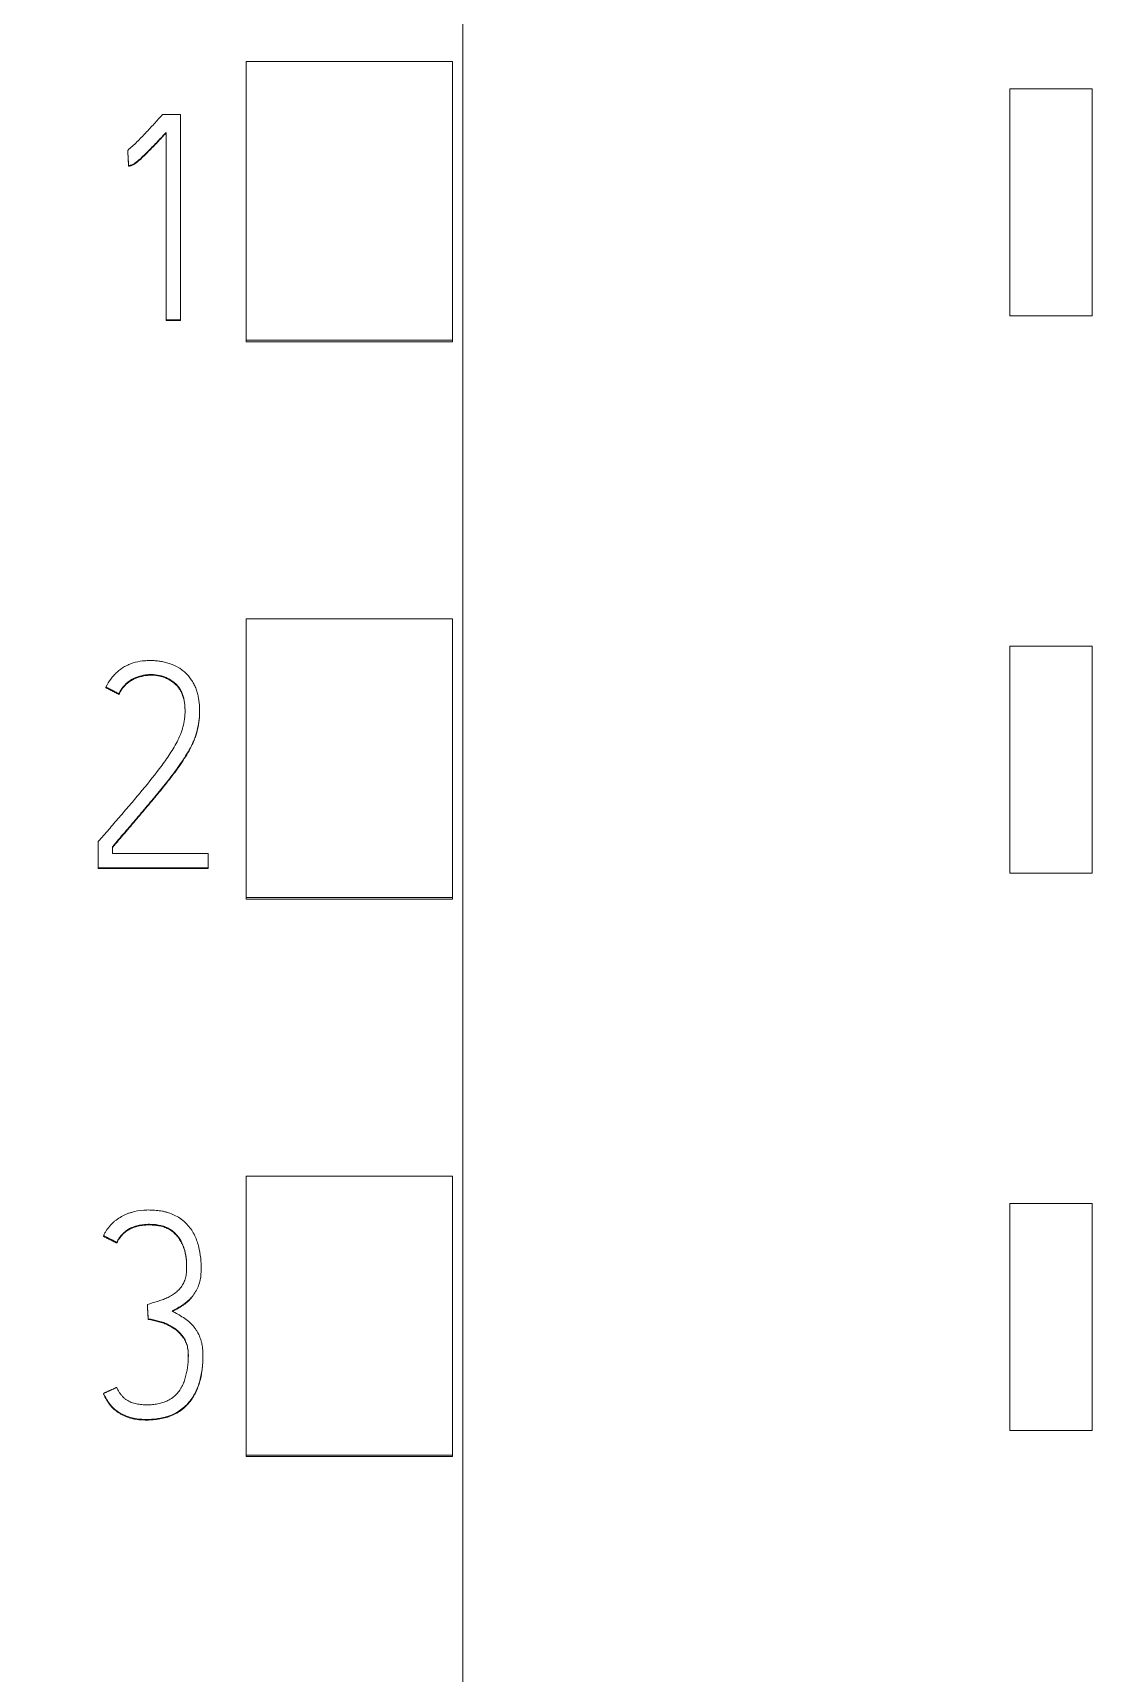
# Model space of a CAD drawing. Header units: millimetres. Extents: x 42151 to 59780, y 37376 to 44547.
# Drawn here: x 48030.86 to 48041.19, y 43227.3 to 43243.19 of the extents above; entities that cross this region are included whole.
import ezdxf

# ---------------------------------------------------------------- set-up
doc = ezdxf.new("R2010")
doc.units = ezdxf.units.MM
doc.set_wipeout_variables(frame=1)
doc.layers.add('000-PI-Oprema', color=30, linetype='Continuous', lineweight=5)
doc.layers.add('SI-ORMAR-Oprema', color=30, linetype='Continuous', lineweight=5)

# ---------------------------------------------------------------- blocks, each defined once
blk = doc.blocks.new('6ES7522-1BL01-0AB0')
blk.add_wipeout([(-17.4, 69.029), (17.4, 69.029), (17.4, -77.971), (-17.4, -77.971)]).dxf.layer = 'SI-ORMAR-Oprema'
at = {"layer": 'SI-ORMAR-Oprema', "linetype": 'Continuous'}
for p, q in [((-13, 54.429), (-13, -54.387)), ((-15.1, -9.006), (-15.1, -6.304)), ((-13.1, -6.304), (-15.1, -6.304)), ((-13.1, -9.006), (-13.1, -6.304)), ((-7.7, -6.571), (-6.9, -6.571)), ((-7.7, -8.771), (-7.7, -6.571)), ((-6.9, -6.571), (-6.9, -8.771)), ((-15.736, -6.82), (-15.911, -6.82)), ((-15.736, -8.809), (-15.736, -6.82)), ((-15.875, -6.992), (-15.875, -8.809)), ((-16.247, -7.166), (-16.247, -7.172)), ((-16.239, -7.313), (-16.239, -7.319)), ((-15.875, -8.809), (-15.875, -8.815)), ((-15.875, -8.809), (-15.736, -8.809)), ((-15.736, -8.815), (-15.875, -8.815)), ((-15.736, -8.809), (-15.736, -8.815)), ((-6.9, -8.771), (-7.7, -8.771)), ((-15.1, -9.022), (-15.1, -9.006)), ((-13.1, -9.006), (-15.1, -9.006)), ((-13.1, -9.022), (-15.1, -9.022)), ((-13.1, -9.022), (-13.1, -9.006)), ((-15.1, -14.407), (-15.1, -11.706)), ((-13.1, -11.706), (-15.1, -11.706)), ((-13.1, -14.407), (-13.1, -11.706)), ((-7.7, -11.971), (-6.9, -11.971)), ((-7.7, -14.171), (-7.7, -11.971)), ((-6.9, -11.971), (-6.9, -14.171)), ((-16.458, -12.367), (-16.458, -12.373)), ((-16.333, -12.431), (-16.333, -12.437)), ((-15.551, -12.599), (-15.551, -12.593)), ((-16.533, -13.863), (-16.533, -14.118)), ((-16.394, -13.98), (-16.394, -13.913)), ((-15.467, -13.98), (-16.394, -13.98)), ((-15.467, -14.118), (-15.467, -13.98)), ((-16.533, -14.118), (-16.533, -14.125)), ((-16.533, -14.118), (-15.467, -14.118)), ((-15.467, -14.125), (-16.533, -14.125)), ((-15.467, -14.118), (-15.467, -14.125)), ((-6.9, -14.171), (-7.7, -14.171)), ((-15.1, -14.422), (-15.1, -14.407)), ((-13.1, -14.407), (-15.1, -14.407)), ((-13.1, -14.422), (-15.1, -14.422)), ((-13.1, -14.422), (-13.1, -14.407)), ((-15.1, -19.809), (-15.1, -17.107)), ((-13.1, -17.107), (-15.1, -17.107)), ((-13.1, -19.809), (-13.1, -17.107)), ((-7.7, -19.571), (-7.7, -17.371)), ((-7.7, -17.371), (-6.9, -17.371)), ((-6.9, -17.371), (-6.9, -19.571)), ((-16.481, -17.683), (-16.481, -17.689)), ((-16.354, -17.747), (-16.354, -17.753)), ((-15.535, -18.002), (-15.535, -17.995)), ((-16.057, -18.348), (-16.057, -18.354)), ((-16.049, -18.487), (-16.049, -18.493)), ((-15.519, -18.855), (-15.519, -18.849)), ((-16.481, -19.21), (-16.481, -19.216)), ((-6.9, -19.571), (-7.7, -19.571)), ((-15.1, -19.822), (-15.1, -19.809)), ((-13.1, -19.809), (-15.1, -19.809)), ((-13.1, -19.822), (-15.1, -19.822)), ((-13.1, -19.822), (-13.1, -19.809))]:
    blk.add_line(p, q, dxfattribs=at)
for points, knots in [([(-15.911, -6.82), (-15.938, -6.85), (-15.965, -6.88), (-16.019, -6.939), (-16.047, -6.969), (-16.088, -7.013), (-16.102, -7.027), (-16.13, -7.056), (-16.144, -7.071), (-16.172, -7.099), (-16.187, -7.113), (-16.217, -7.14), (-16.232, -7.153), (-16.247, -7.166)], [0, 0, 0, 0, 0.25, 0.25, 0.5, 0.5, 0.625, 0.625, 0.75, 0.75, 0.875, 0.875, 1, 1, 1, 1]), ([(-16.239, -7.313), (-16.233, -7.313), (-16.228, -7.312), (-16.218, -7.31), (-16.213, -7.309), (-16.203, -7.305), (-16.199, -7.303), (-16.19, -7.298), (-16.186, -7.295), (-16.173, -7.286), (-16.165, -7.28), (-16.149, -7.267), (-16.141, -7.261), (-16.118, -7.24), (-16.103, -7.227), (-16.074, -7.198), (-16.059, -7.184), (-16.016, -7.14), (-15.987, -7.111), (-15.931, -7.052), (-15.903, -7.022), (-15.875, -6.992)], [0, 0, 0, 0, 0.03125, 0.03125, 0.0625, 0.0625, 0.09375, 0.09375, 0.125, 0.125, 0.1875, 0.1875, 0.25, 0.25, 0.375, 0.375, 0.5, 0.5, 0.75, 0.75, 1, 1, 1, 1]), ([(-15.875, -6.998), (-15.903, -7.028), (-15.931, -7.058), (-15.987, -7.117), (-16.016, -7.147), (-16.059, -7.19), (-16.074, -7.205), (-16.103, -7.233), (-16.118, -7.247), (-16.141, -7.267), (-16.149, -7.274), (-16.165, -7.287), (-16.173, -7.293), (-16.186, -7.302), (-16.19, -7.304), (-16.199, -7.309), (-16.203, -7.312), (-16.213, -7.315), (-16.218, -7.316), (-16.228, -7.318), (-16.233, -7.319), (-16.239, -7.319)], [0, 0, 0, 0, 0.25, 0.25, 0.5, 0.5, 0.625, 0.625, 0.75, 0.75, 0.8125, 0.8125, 0.875, 0.875, 0.90625, 0.90625, 0.9375, 0.9375, 0.96875, 0.96875, 1, 1, 1, 1]), ([(-16.394, -13.913), (-16.355, -13.867), (-16.316, -13.821), (-16.238, -13.729), (-16.199, -13.684), (-16.121, -13.592), (-16.082, -13.546), (-16.004, -13.454), (-15.966, -13.407), (-15.89, -13.314), (-15.852, -13.267), (-15.797, -13.195), (-15.779, -13.17), (-15.744, -13.121), (-15.727, -13.096), (-15.694, -13.046), (-15.678, -13.021), (-15.647, -12.969), (-15.633, -12.942), (-15.614, -12.901), (-15.608, -12.888), (-15.597, -12.859), (-15.592, -12.845), (-15.578, -12.802), (-15.571, -12.773), (-15.559, -12.714), (-15.555, -12.684), (-15.552, -12.639), (-15.551, -12.624), (-15.55, -12.593), (-15.551, -12.578), (-15.553, -12.533), (-15.556, -12.503), (-15.564, -12.458), (-15.567, -12.444), (-15.575, -12.414), (-15.579, -12.4), (-15.59, -12.371), (-15.596, -12.357), (-15.609, -12.331), (-15.616, -12.317), (-15.629, -12.298), (-15.633, -12.292), (-15.642, -12.28), (-15.647, -12.274), (-15.661, -12.256), (-15.671, -12.245), (-15.693, -12.224), (-15.704, -12.214), (-15.722, -12.2), (-15.728, -12.195), (-15.741, -12.187), (-15.747, -12.183), (-15.78, -12.163), (-15.808, -12.151), (-15.851, -12.136), (-15.865, -12.132), (-15.895, -12.124), (-15.91, -12.121), (-15.94, -12.115), (-15.955, -12.114), (-15.985, -12.111), (-16, -12.11), (-16.03, -12.109), (-16.045, -12.11), (-16.075, -12.111), (-16.09, -12.112), (-16.136, -12.117), (-16.165, -12.123), (-16.208, -12.137), (-16.223, -12.142), (-16.243, -12.152), (-16.25, -12.155), (-16.264, -12.162), (-16.271, -12.165), (-16.303, -12.184), (-16.328, -12.202), (-16.362, -12.232), (-16.373, -12.243), (-16.393, -12.266), (-16.403, -12.277), (-16.43, -12.313), (-16.445, -12.339), (-16.458, -12.367)], [0, 0, 0, 0, 0.0625, 0.0625, 0.125, 0.125, 0.1875, 0.1875, 0.25, 0.25, 0.3125, 0.3125, 0.34375, 0.34375, 0.375, 0.375, 0.40625, 0.40625, 0.4375, 0.4375, 0.453125, 0.453125, 0.46875, 0.46875, 0.5, 0.5, 0.53125, 0.53125, 0.546875, 0.546875, 0.5625, 0.5625, 0.59375, 0.59375, 0.609375, 0.609375, 0.625, 0.625, 0.640625, 0.640625, 0.65625, 0.65625, 0.664062, 0.664062, 0.671875, 0.671875, 0.6875, 0.6875, 0.703125, 0.703125, 0.710937, 0.710937, 0.71875, 0.71875, 0.75, 0.75, 0.765625, 0.765625, 0.78125, 0.78125, 0.796875, 0.796875, 0.8125, 0.8125, 0.828125, 0.828125, 0.84375, 0.84375, 0.875, 0.875, 0.890625, 0.890625, 0.898438, 0.898438, 0.90625, 0.90625, 0.9375, 0.9375, 0.953125, 0.953125, 0.96875, 0.96875, 1, 1, 1, 1]), ([(-16.333, -12.431), (-16.321, -12.408), (-16.308, -12.386), (-16.284, -12.355), (-16.275, -12.346), (-16.256, -12.327), (-16.246, -12.319), (-16.215, -12.296), (-16.192, -12.284), (-16.144, -12.264), (-16.119, -12.257), (-16.081, -12.25), (-16.068, -12.248), (-16.042, -12.246), (-16.029, -12.245), (-15.99, -12.246), (-15.965, -12.249), (-15.927, -12.257), (-15.914, -12.261), (-15.889, -12.269), (-15.877, -12.274), (-15.842, -12.29), (-15.82, -12.304), (-15.79, -12.328), (-15.78, -12.337), (-15.762, -12.356), (-15.754, -12.366), (-15.743, -12.382), (-15.74, -12.388), (-15.733, -12.399), (-15.724, -12.416), (-15.717, -12.434), (-15.709, -12.459), (-15.705, -12.472), (-15.7, -12.497), (-15.698, -12.51), (-15.695, -12.536), (-15.694, -12.548), (-15.692, -12.574), (-15.692, -12.587), (-15.692, -12.613), (-15.692, -12.626), (-15.694, -12.652), (-15.696, -12.665), (-15.701, -12.703), (-15.706, -12.729), (-15.716, -12.766), (-15.719, -12.778), (-15.727, -12.803), (-15.732, -12.815), (-15.747, -12.851), (-15.758, -12.875), (-15.781, -12.92), (-15.794, -12.942), (-15.821, -12.986), (-15.835, -13.007), (-15.877, -13.072), (-15.907, -13.113), (-16, -13.237), (-16.065, -13.316), (-16.164, -13.435), (-16.197, -13.474), (-16.264, -13.552), (-16.297, -13.591), (-16.364, -13.669), (-16.398, -13.708), (-16.465, -13.786), (-16.499, -13.825), (-16.533, -13.863)], [0, 0, 0, 0, 0.03125, 0.03125, 0.046875, 0.046875, 0.0625, 0.0625, 0.09375, 0.09375, 0.125, 0.125, 0.140625, 0.140625, 0.15625, 0.15625, 0.1875, 0.1875, 0.203125, 0.203125, 0.21875, 0.21875, 0.25, 0.25, 0.265625, 0.265625, 0.28125, 0.28125, 0.289062, 0.289062, 0.296875, 0.3125, 0.3125, 0.328125, 0.328125, 0.34375, 0.34375, 0.359375, 0.359375, 0.375, 0.375, 0.390625, 0.390625, 0.40625, 0.40625, 0.4375, 0.4375, 0.453125, 0.453125, 0.46875, 0.46875, 0.5, 0.5, 0.53125, 0.53125, 0.5625, 0.5625, 0.625, 0.625, 0.75, 0.75, 0.8125, 0.8125, 0.875, 0.875, 0.9375, 0.9375, 1, 1, 1, 1]), ([(-15.692, -12.602), (-15.692, -12.592), (-15.692, -12.581), (-15.693, -12.558), (-15.694, -12.545), (-15.697, -12.52), (-15.699, -12.507), (-15.704, -12.481), (-15.708, -12.469), (-15.716, -12.444), (-15.72, -12.432), (-15.728, -12.414), (-15.731, -12.408), (-15.738, -12.397), (-15.741, -12.391), (-15.76, -12.364), (-15.777, -12.345), (-15.803, -12.324), (-15.808, -12.32), (-15.818, -12.313), (-15.835, -12.302), (-15.863, -12.286), (-15.887, -12.276), (-15.912, -12.267), (-15.924, -12.264), (-15.962, -12.255), (-15.988, -12.252), (-16.041, -12.251), (-16.079, -12.255), (-16.117, -12.264), (-16.143, -12.271), (-16.155, -12.275), (-16.179, -12.285), (-16.191, -12.29), (-16.214, -12.303), (-16.225, -12.31), (-16.257, -12.333), (-16.275, -12.351), (-16.299, -12.381), (-16.307, -12.392), (-16.321, -12.414), (-16.327, -12.425), (-16.333, -12.437)], [0, 0, 0, 0, 0.034384, 0.034384, 0.076368, 0.076368, 0.118351, 0.118351, 0.160334, 0.160334, 0.202317, 0.202317, 0.223309, 0.223309, 0.244301, 0.244301, 0.328267, 0.328267, 0.349259, 0.349259, 0.370251, 0.412234, 0.454217, 0.454217, 0.496201, 0.496201, 0.580167, 0.580167, 0.664134, 0.706117, 0.706117, 0.7481, 0.7481, 0.790084, 0.790084, 0.832067, 0.832067, 0.916033, 0.916033, 0.958017, 0.958017, 1, 1, 1, 1]), ([(-15.551, -12.6), (-15.551, -12.605), (-15.551, -12.611), (-15.551, -12.632), (-15.552, -12.647), (-15.555, -12.692), (-15.56, -12.722), (-15.571, -12.781), (-15.578, -12.81), (-15.593, -12.853), (-15.598, -12.867), (-15.609, -12.896), (-15.615, -12.91), (-15.634, -12.951), (-15.648, -12.977), (-15.679, -13.029), (-15.695, -13.054), (-15.728, -13.104), (-15.745, -13.129), (-15.78, -13.177), (-15.798, -13.202), (-15.852, -13.274), (-15.89, -13.321), (-15.966, -13.414), (-16.004, -13.46), (-16.082, -13.553), (-16.121, -13.598), (-16.199, -13.69), (-16.238, -13.736), (-16.316, -13.828), (-16.355, -13.874), (-16.394, -13.92)], [0, 0, 0, 0, 0.010377, 0.010377, 0.038652, 0.038652, 0.095202, 0.095202, 0.151752, 0.151752, 0.180027, 0.180027, 0.208302, 0.208302, 0.264851, 0.264851, 0.321401, 0.321401, 0.377951, 0.377951, 0.434501, 0.434501, 0.547601, 0.547601, 0.660701, 0.660701, 0.7738, 0.7738, 0.8869, 0.8869, 1, 1, 1, 1]), ([(-15.818, -18.412), (-15.8, -18.403), (-15.783, -18.393), (-15.748, -18.374), (-15.731, -18.363), (-15.706, -18.347), (-15.698, -18.341), (-15.682, -18.329), (-15.674, -18.323), (-15.659, -18.31), (-15.652, -18.303), (-15.638, -18.288), (-15.631, -18.281), (-15.611, -18.258), (-15.599, -18.241), (-15.584, -18.215), (-15.579, -18.206), (-15.57, -18.188), (-15.566, -18.179), (-15.555, -18.15), (-15.549, -18.131), (-15.541, -18.092), (-15.539, -18.072), (-15.536, -18.031), (-15.535, -18.011), (-15.535, -17.971), (-15.536, -17.951), (-15.54, -17.891), (-15.546, -17.851), (-15.559, -17.792), (-15.564, -17.772), (-15.576, -17.734), (-15.59, -17.696), (-15.609, -17.66), (-15.63, -17.625), (-15.642, -17.609), (-15.668, -17.578), (-15.688, -17.556), (-15.711, -17.536), (-15.727, -17.524), (-15.735, -17.518), (-15.778, -17.489), (-15.814, -17.472), (-15.863, -17.457), (-15.872, -17.454), (-15.892, -17.449), (-15.922, -17.442), (-15.971, -17.436), (-16.012, -17.434), (-16.052, -17.433), (-16.072, -17.434), (-16.133, -17.438), (-16.172, -17.445), (-16.22, -17.459), (-16.23, -17.462), (-16.249, -17.469), (-16.259, -17.472), (-16.287, -17.485), (-16.322, -17.504), (-16.355, -17.527), (-16.379, -17.546), (-16.387, -17.553), (-16.401, -17.567), (-16.408, -17.574), (-16.429, -17.597), (-16.441, -17.613), (-16.458, -17.638), (-16.463, -17.647), (-16.473, -17.664), (-16.477, -17.674), (-16.481, -17.683)], [0, 0, 0, 0, 0.03125, 0.03125, 0.0625, 0.0625, 0.078125, 0.078125, 0.09375, 0.09375, 0.109375, 0.109375, 0.125, 0.125, 0.15625, 0.15625, 0.171875, 0.171875, 0.1875, 0.1875, 0.21875, 0.21875, 0.25, 0.25, 0.28125, 0.28125, 0.3125, 0.3125, 0.375, 0.375, 0.40625, 0.40625, 0.4375, 0.46875, 0.46875, 0.5, 0.5, 0.53125, 0.546875, 0.546875, 0.5625, 0.5625, 0.625, 0.625, 0.640625, 0.640625, 0.65625, 0.6875, 0.71875, 0.71875, 0.75, 0.75, 0.8125, 0.8125, 0.828125, 0.828125, 0.84375, 0.84375, 0.875, 0.90625, 0.90625, 0.921875, 0.921875, 0.9375, 0.9375, 0.96875, 0.96875, 0.984375, 0.984375, 1, 1, 1, 1]), ([(-16.354, -17.747), (-16.346, -17.732), (-16.338, -17.718), (-16.32, -17.69), (-16.309, -17.678), (-16.292, -17.66), (-16.286, -17.654), (-16.273, -17.643), (-16.267, -17.638), (-16.254, -17.628), (-16.247, -17.624), (-16.233, -17.615), (-16.225, -17.611), (-16.203, -17.601), (-16.187, -17.595), (-16.155, -17.585), (-16.139, -17.582), (-16.107, -17.576), (-16.09, -17.575), (-16.057, -17.572), (-16.041, -17.572), (-15.991, -17.573), (-15.958, -17.576), (-15.918, -17.586), (-15.91, -17.588), (-15.894, -17.593), (-15.886, -17.596), (-15.863, -17.605), (-15.848, -17.613), (-15.827, -17.626), (-15.82, -17.631), (-15.807, -17.641), (-15.801, -17.647), (-15.783, -17.664), (-15.772, -17.676), (-15.756, -17.696), (-15.751, -17.702), (-15.742, -17.716), (-15.729, -17.737), (-15.718, -17.759), (-15.706, -17.79), (-15.7, -17.806), (-15.691, -17.838), (-15.688, -17.854), (-15.68, -17.903), (-15.677, -17.935), (-15.676, -17.985), (-15.677, -18.002), (-15.678, -18.035), (-15.679, -18.051), (-15.683, -18.076), (-15.685, -18.084), (-15.689, -18.1), (-15.692, -18.108), (-15.7, -18.131), (-15.708, -18.146), (-15.721, -18.167), (-15.726, -18.174), (-15.736, -18.187), (-15.741, -18.194), (-15.752, -18.206), (-15.758, -18.212), (-15.77, -18.223), (-15.776, -18.229), (-15.796, -18.244), (-15.81, -18.254), (-15.838, -18.271), (-15.852, -18.278), (-15.883, -18.292), (-15.898, -18.298), (-15.93, -18.309), (-15.945, -18.314), (-15.993, -18.329), (-16.025, -18.339), (-16.057, -18.348)], [0, 0, 0, 0, 0.03125, 0.03125, 0.0625, 0.0625, 0.078125, 0.078125, 0.09375, 0.09375, 0.109375, 0.109375, 0.125, 0.125, 0.15625, 0.15625, 0.1875, 0.1875, 0.21875, 0.21875, 0.25, 0.25, 0.3125, 0.3125, 0.328125, 0.328125, 0.34375, 0.34375, 0.375, 0.375, 0.390625, 0.390625, 0.40625, 0.40625, 0.4375, 0.4375, 0.453125, 0.453125, 0.46875, 0.5, 0.5, 0.53125, 0.53125, 0.5625, 0.5625, 0.625, 0.625, 0.65625, 0.65625, 0.6875, 0.6875, 0.703125, 0.703125, 0.71875, 0.71875, 0.75, 0.75, 0.765625, 0.765625, 0.78125, 0.78125, 0.796875, 0.796875, 0.8125, 0.8125, 0.84375, 0.84375, 0.875, 0.875, 0.90625, 0.90625, 0.9375, 0.9375, 1, 1, 1, 1]), ([(-15.677, -17.991), (-15.677, -17.986), (-15.677, -17.982), (-15.677, -17.945), (-15.679, -17.912), (-15.687, -17.864), (-15.691, -17.847), (-15.697, -17.823), (-15.7, -17.815), (-15.705, -17.799), (-15.708, -17.792), (-15.717, -17.768), (-15.724, -17.754), (-15.74, -17.725), (-15.75, -17.711), (-15.77, -17.684), (-15.781, -17.672), (-15.799, -17.655), (-15.805, -17.649), (-15.818, -17.639), (-15.825, -17.634), (-15.846, -17.62), (-15.86, -17.613), (-15.891, -17.6), (-15.907, -17.595), (-15.939, -17.587), (-15.956, -17.584), (-15.989, -17.58), (-16.005, -17.579), (-16.038, -17.578), (-16.055, -17.578), (-16.088, -17.581), (-16.105, -17.582), (-16.137, -17.587), (-16.154, -17.591), (-16.178, -17.598), (-16.185, -17.601), (-16.201, -17.607), (-16.209, -17.61), (-16.224, -17.617), (-16.231, -17.621), (-16.245, -17.629), (-16.252, -17.634), (-16.273, -17.648), (-16.285, -17.659), (-16.309, -17.683), (-16.319, -17.696), (-16.338, -17.723), (-16.346, -17.738), (-16.354, -17.753)], [0, 0, 0, 0, 0.012687, 0.012687, 0.111418, 0.111418, 0.160784, 0.160784, 0.185467, 0.185467, 0.21015, 0.21015, 0.259515, 0.259515, 0.308881, 0.308881, 0.358247, 0.358247, 0.382929, 0.382929, 0.407612, 0.407612, 0.456978, 0.456978, 0.506343, 0.506343, 0.555709, 0.555709, 0.605075, 0.605075, 0.65444, 0.65444, 0.703806, 0.703806, 0.753172, 0.753172, 0.777855, 0.777855, 0.802537, 0.802537, 0.82722, 0.82722, 0.851903, 0.851903, 0.901269, 0.901269, 0.950634, 0.950634, 1, 1, 1, 1]), ([(-16.481, -19.21), (-16.473, -19.23), (-16.463, -19.248), (-16.442, -19.285), (-16.431, -19.302), (-16.411, -19.327), (-16.404, -19.335), (-16.389, -19.35), (-16.382, -19.358), (-16.358, -19.378), (-16.34, -19.39), (-16.313, -19.406), (-16.304, -19.411), (-16.285, -19.42), (-16.275, -19.424), (-16.246, -19.436), (-16.226, -19.443), (-16.185, -19.452), (-16.164, -19.456), (-16.122, -19.461), (-16.101, -19.462), (-16.059, -19.463), (-16.038, -19.462), (-15.996, -19.46), (-15.975, -19.458), (-15.944, -19.453), (-15.934, -19.452), (-15.913, -19.447), (-15.903, -19.445), (-15.872, -19.437), (-15.852, -19.431), (-15.823, -19.419), (-15.813, -19.415), (-15.794, -19.406), (-15.785, -19.402), (-15.757, -19.386), (-15.739, -19.374), (-15.706, -19.349), (-15.691, -19.335), (-15.661, -19.305), (-15.647, -19.289), (-15.622, -19.255), (-15.611, -19.237), (-15.596, -19.21), (-15.591, -19.2), (-15.582, -19.181), (-15.578, -19.172), (-15.558, -19.123), (-15.546, -19.083), (-15.533, -19.021), (-15.53, -19), (-15.524, -18.959), (-15.522, -18.938), (-15.519, -18.896), (-15.519, -18.875), (-15.519, -18.833), (-15.519, -18.812), (-15.522, -18.771), (-15.525, -18.75), (-15.531, -18.719), (-15.534, -18.709), (-15.54, -18.688), (-15.543, -18.678), (-15.555, -18.648), (-15.564, -18.629), (-15.58, -18.602), (-15.585, -18.593), (-15.598, -18.575), (-15.604, -18.567), (-15.625, -18.543), (-15.64, -18.528), (-15.672, -18.5), (-15.69, -18.488), (-15.726, -18.465), (-15.744, -18.453), (-15.781, -18.432), (-15.799, -18.422), (-15.818, -18.412)], [0, 0, 0, 0, 0.03125, 0.03125, 0.0625, 0.0625, 0.078125, 0.078125, 0.09375, 0.09375, 0.125, 0.125, 0.140625, 0.140625, 0.15625, 0.15625, 0.1875, 0.1875, 0.21875, 0.21875, 0.25, 0.25, 0.28125, 0.28125, 0.3125, 0.3125, 0.328125, 0.328125, 0.34375, 0.34375, 0.375, 0.375, 0.390625, 0.390625, 0.40625, 0.40625, 0.4375, 0.4375, 0.46875, 0.46875, 0.5, 0.5, 0.53125, 0.53125, 0.546875, 0.546875, 0.5625, 0.5625, 0.625, 0.625, 0.65625, 0.65625, 0.6875, 0.6875, 0.71875, 0.71875, 0.75, 0.75, 0.78125, 0.78125, 0.796875, 0.796875, 0.8125, 0.8125, 0.84375, 0.84375, 0.859375, 0.859375, 0.875, 0.875, 0.90625, 0.90625, 0.9375, 0.9375, 0.96875, 0.96875, 1, 1, 1, 1]), ([(-15.63, -18.285), (-15.641, -18.298), (-15.653, -18.31), (-15.673, -18.328), (-15.681, -18.334), (-15.697, -18.347), (-15.705, -18.352), (-15.73, -18.369), (-15.748, -18.379), (-15.782, -18.4), (-15.8, -18.409), (-15.818, -18.418)], [0, 0, 0, 0, 0.21875, 0.21875, 0.348958, 0.348958, 0.479167, 0.479167, 0.739583, 0.739583, 1, 1, 1, 1]), ([(-16.049, -18.487), (-16.014, -18.492), (-15.981, -18.5), (-15.932, -18.514), (-15.915, -18.519), (-15.883, -18.531), (-15.867, -18.538), (-15.844, -18.549), (-15.836, -18.553), (-15.821, -18.562), (-15.813, -18.566), (-15.792, -18.58), (-15.778, -18.59), (-15.758, -18.607), (-15.752, -18.613), (-15.739, -18.626), (-15.734, -18.632), (-15.717, -18.652), (-15.707, -18.666), (-15.694, -18.688), (-15.69, -18.696), (-15.683, -18.712), (-15.679, -18.72), (-15.671, -18.745), (-15.667, -18.761), (-15.662, -18.795), (-15.661, -18.813), (-15.66, -18.847), (-15.66, -18.865), (-15.663, -18.916), (-15.667, -18.95), (-15.675, -19.001), (-15.679, -19.018), (-15.687, -19.052), (-15.692, -19.068), (-15.703, -19.101), (-15.709, -19.117), (-15.72, -19.141), (-15.724, -19.148), (-15.733, -19.163), (-15.738, -19.171), (-15.762, -19.207), (-15.785, -19.232), (-15.821, -19.258), (-15.828, -19.263), (-15.843, -19.272), (-15.85, -19.276), (-15.873, -19.287), (-15.889, -19.294), (-15.923, -19.304), (-15.939, -19.309), (-15.973, -19.315), (-16.007, -19.32), (-16.042, -19.321), (-16.077, -19.321), (-16.094, -19.321), (-16.128, -19.318), (-16.146, -19.315), (-16.179, -19.308), (-16.196, -19.304), (-16.229, -19.291), (-16.244, -19.283), (-16.266, -19.269), (-16.273, -19.263), (-16.286, -19.252), (-16.292, -19.246), (-16.304, -19.233), (-16.309, -19.227), (-16.32, -19.213), (-16.325, -19.206), (-16.339, -19.183), (-16.347, -19.168), (-16.354, -19.152)], [0, 0, 0, 0, 0.0625, 0.0625, 0.09375, 0.09375, 0.125, 0.125, 0.140625, 0.140625, 0.15625, 0.15625, 0.1875, 0.1875, 0.203125, 0.203125, 0.21875, 0.21875, 0.25, 0.25, 0.265625, 0.265625, 0.28125, 0.28125, 0.3125, 0.3125, 0.34375, 0.34375, 0.375, 0.375, 0.4375, 0.4375, 0.46875, 0.46875, 0.5, 0.5, 0.53125, 0.53125, 0.546875, 0.546875, 0.5625, 0.5625, 0.625, 0.625, 0.640625, 0.640625, 0.65625, 0.65625, 0.6875, 0.6875, 0.71875, 0.71875, 0.75, 0.78125, 0.78125, 0.8125, 0.8125, 0.84375, 0.84375, 0.875, 0.875, 0.90625, 0.90625, 0.921875, 0.921875, 0.9375, 0.9375, 0.953125, 0.953125, 0.96875, 0.96875, 1, 1, 1, 1]), ([(-15.66, -18.852), (-15.66, -18.846), (-15.66, -18.841), (-15.66, -18.827), (-15.661, -18.819), (-15.662, -18.802), (-15.663, -18.793), (-15.667, -18.767), (-15.671, -18.75), (-15.679, -18.726), (-15.683, -18.718), (-15.69, -18.702), (-15.694, -18.695), (-15.707, -18.672), (-15.717, -18.658), (-15.739, -18.632), (-15.752, -18.619), (-15.778, -18.596), (-15.792, -18.586), (-15.821, -18.568), (-15.836, -18.559), (-15.867, -18.544), (-15.883, -18.537), (-15.915, -18.526), (-15.931, -18.521), (-15.981, -18.506), (-16.014, -18.499), (-16.049, -18.493)], [0, 0, 0, 0, 0.026635, 0.026635, 0.070879, 0.070879, 0.115123, 0.115123, 0.20361, 0.20361, 0.247854, 0.247854, 0.292098, 0.292098, 0.380586, 0.380586, 0.469074, 0.469074, 0.557561, 0.557561, 0.646049, 0.646049, 0.734537, 0.734537, 0.823025, 0.823025, 1, 1, 1, 1]), ([(-15.524, -18.957), (-15.525, -18.965), (-15.526, -18.974), (-15.529, -19.003), (-15.533, -19.024), (-15.545, -19.086), (-15.557, -19.126), (-15.576, -19.174), (-15.58, -19.184), (-15.589, -19.203), (-15.594, -19.212), (-15.609, -19.24), (-15.621, -19.258), (-15.645, -19.292), (-15.659, -19.308), (-15.681, -19.331), (-15.688, -19.339), (-15.704, -19.353), (-15.712, -19.36), (-15.737, -19.379), (-15.755, -19.391), (-15.782, -19.406), (-15.791, -19.411), (-15.81, -19.42), (-15.82, -19.425), (-15.87, -19.444), (-15.91, -19.454), (-15.973, -19.464), (-15.994, -19.466), (-16.036, -19.468), (-16.057, -19.469), (-16.099, -19.468), (-16.12, -19.467), (-16.152, -19.464), (-16.162, -19.462), (-16.183, -19.459), (-16.194, -19.456), (-16.225, -19.449), (-16.245, -19.443), (-16.274, -19.431), (-16.284, -19.427), (-16.303, -19.417), (-16.312, -19.412), (-16.34, -19.396), (-16.357, -19.384), (-16.381, -19.364), (-16.389, -19.357), (-16.404, -19.342), (-16.411, -19.333), (-16.431, -19.309), (-16.442, -19.291), (-16.463, -19.254), (-16.473, -19.236), (-16.481, -19.216)], [0, 0, 0, 0, 0.019264, 0.019264, 0.065966, 0.065966, 0.15937, 0.15937, 0.18272, 0.18272, 0.206071, 0.206071, 0.252773, 0.252773, 0.299475, 0.299475, 0.322825, 0.322825, 0.346176, 0.346176, 0.392878, 0.392878, 0.416229, 0.416229, 0.43958, 0.43958, 0.532983, 0.532983, 0.579685, 0.579685, 0.626386, 0.626386, 0.673088, 0.673088, 0.696439, 0.696439, 0.71979, 0.71979, 0.766492, 0.766492, 0.789842, 0.789842, 0.813193, 0.813193, 0.859895, 0.859895, 0.883246, 0.883246, 0.906597, 0.906597, 0.953298, 0.953298, 1, 1, 1, 1])]:
    blk.add_open_spline(points, degree=3, knots=knots, dxfattribs=at)
for points, weights in [([(-16.247, -7.166), (-16.243, -7.239), (-16.239, -7.313)], [0.50000002343, 0.49999997657, 0.50000002343]), ([(-16.239, -7.319), (-16.243, -7.246), (-16.247, -7.172)], [0.500000004466, 0.499999995534, 0.500000004466]), ([(-16.458, -12.367), (-16.395, -12.399), (-16.333, -12.431)], [0.50000016052, 0.49999983948, 0.50000016052]), ([(-16.333, -12.437), (-16.395, -12.405), (-16.458, -12.373)], [0.500000148986, 0.499999851014, 0.500000148986]), ([(-16.481, -17.683), (-16.417, -17.715), (-16.354, -17.747)], [0.500000087813, 0.499999912187, 0.500000087813]), ([(-16.354, -17.753), (-16.417, -17.721), (-16.481, -17.689)], [0.500000037078, 0.499999962922, 0.500000037078]), ([(-16.057, -18.348), (-16.053, -18.417), (-16.049, -18.487)], [0.499999967607, 0.500000032393, 0.499999967607]), ([(-16.049, -18.493), (-16.053, -18.424), (-16.057, -18.354)], [0.500000008948, 0.499999991052, 0.500000008948]), ([(-16.354, -19.152), (-16.417, -19.181), (-16.481, -19.21)], [0.500000097782, 0.499999902218, 0.500000097782])]:
    blk.add_rational_spline(points, weights, degree=2, dxfattribs=at)

msp = doc.modelspace()

# ---------------------------------------------------------------- block references
at = {"layer": '000-PI-Oprema', "ltscale": 0.25}
msp.add_blockref('6ES7522-1BL01-0AB0', (48048.027, 43249.218), dxfattribs=at)

doc.saveas('drawing.dxf')
